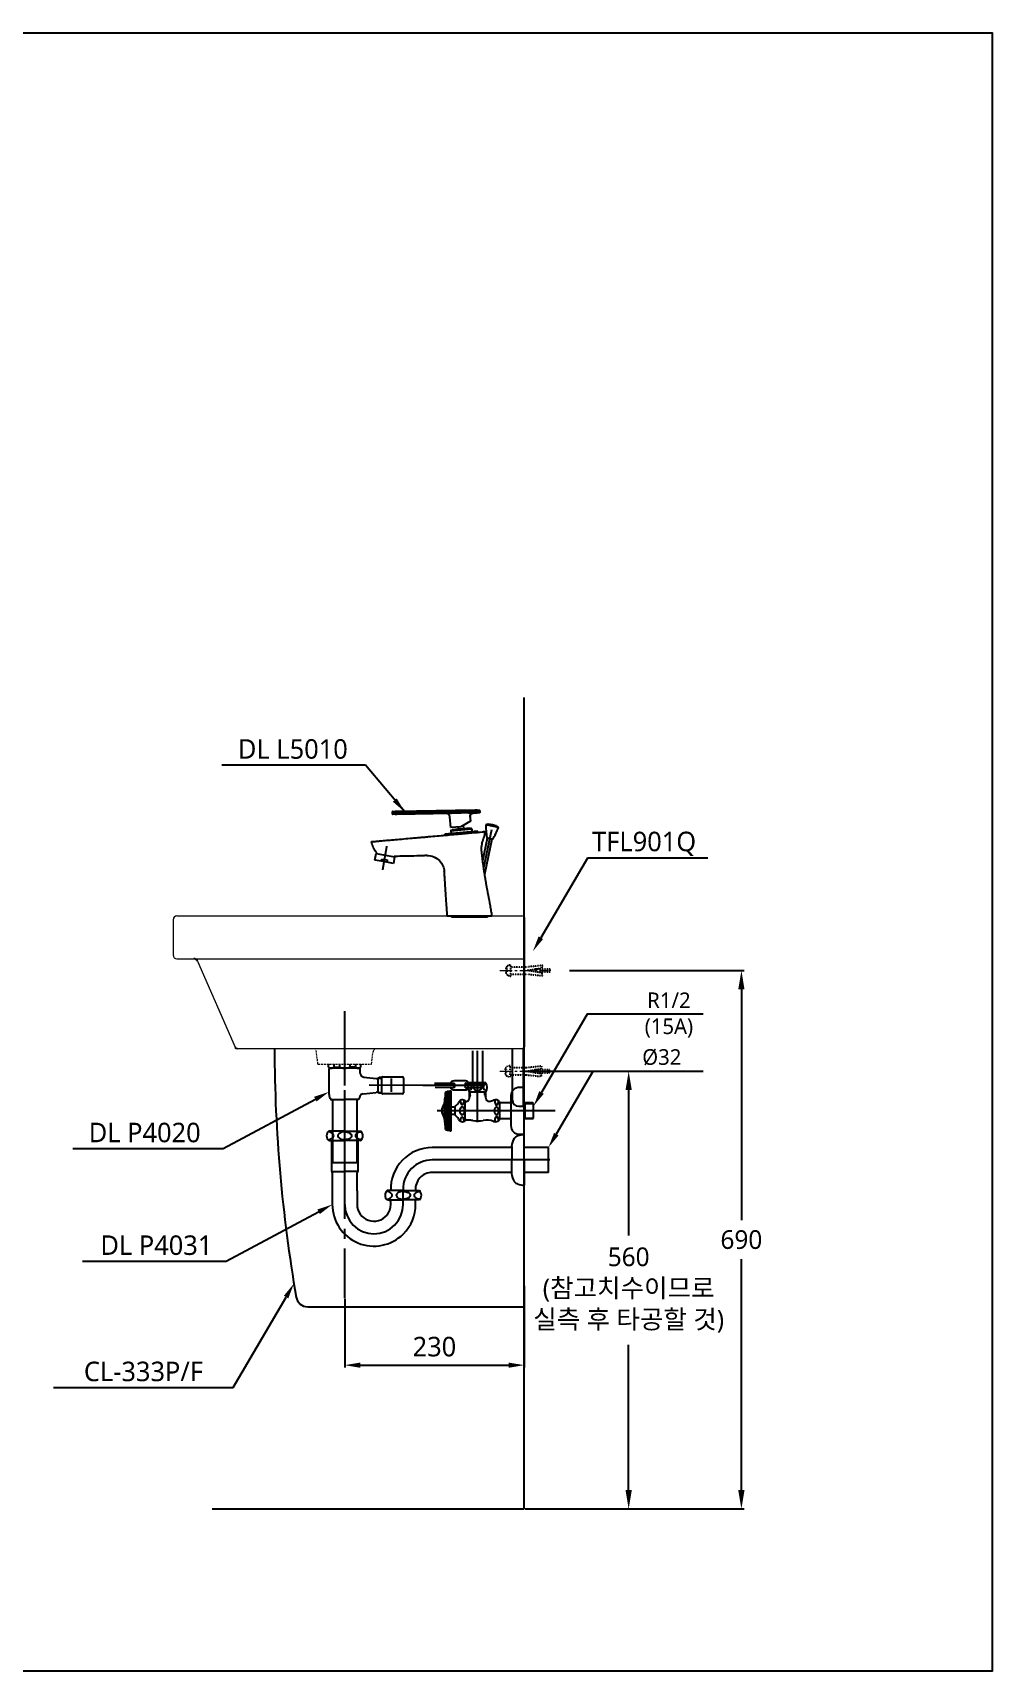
# Model space of a CAD drawing. Header units: millimetres. Extents: x 3553 to 10198, y 0 to 2100.
# Drawn here: x 8968 to 10198, y 0 to 2100 of the extents above; entities that cross this region are included whole.
import ezdxf

# ---------------------------------------------------------------- set-up
doc = ezdxf.new("R2010")
doc.units = ezdxf.units.MM
for name, pattern in [('CENTER', [50.8, 31.75, -6.35, 6.35, -6.35]), ('HIDDEN', [0.375, 0.25, -0.125]), ('HIDDEN2', [0.1875, 0.125, -0.0625])]:
    doc.linetypes.add(name, pattern=pattern)
for name, color, linetype in [('1', 1, 'Continuous'), ('3', 3, 'Continuous'), ('4', 4, 'Continuous'), ('5', 7, 'Continuous'), ('6', 6, 'Continuous'), ('7', 7, 'Continuous'), ('CENTER', 2, 'CENTER')]:
    doc.layers.add(name, color=color, linetype=linetype)
doc.styles.get("Standard").update_dxf_attribs({"font": 'NanumGothic.ttf'})
doc.dimstyles.new('ISO-25', dxfattribs={"dimtxt": 20, "dimasz": 20, "dimexe": 3, "dimexo": 1, "dimgap": 10, "dimtad": 1, "dimtoh": 1, "dimdec": 0, "dimtxsty": 'Standard', "dimcen": 0, "dimclrd": 3, "dimclre": 3, "dimclrt": 2, "dimadec": 0, "dimazin": 0, "dimtfac": 1, "dimtdec": 0, "dimtmove": 0, "dimatfit": 3, "dimfxl": 1, "dimarcsym": 0})

# ---------------------------------------------------------------- blocks, each defined once
blk = doc.blocks.new('*D67')
at = {"color": 3, "lineweight": -2, "transparency": 16777216}
for p, q in [((9655.8, 898.1), (9879.7, 898.1)), ((9876.1, 874.1), (9876.1, 578.1)), ((9876.1, 232.1), (9876.1, 528)), ((9598.8, 208.1), (9879.7, 208.1))]:
    blk.add_line(p, q, dxfattribs=at)
at = {"color": 3, "transparency": 16777216}
for points in [[(9872.1, 874.1), (9880.1, 874.1), (9876.1, 898.1)], [(9872.1, 232.1), (9880.1, 232.1), (9876.1, 208.1)]]:
    blk.add_solid(points, dxfattribs=at)
at = {"layer": 'Defpoints', "color": 0, "transparency": 16777216}
for p in [(9654.6, 898.1), (9876.1, 898.1), (9597.6, 208.1)]:
    blk.add_point(p, dxfattribs=at)
at = {"color": 2, "transparency": 16777216, "insert": (9876.1, 553.1), "char_height": 24, "attachment_point": 5}
blk.add_mtext('690', dxfattribs=at)
blk = doc.blocks.new('*D80')
at = {"color": 3, "lineweight": -2, "transparency": 16777216}
for p, q in [((9597.6, 494.1), (9597.6, 389.3)), ((9367.6, 477.2), (9367.6, 389.3)), ((9387.6, 392.3), (9577.6, 392.3))]:
    blk.add_line(p, q, dxfattribs=at)
at = {"color": 3, "transparency": 16777216}
for points in [[(9387.6, 395.6), (9387.6, 388.9), (9367.6, 392.3)], [(9577.6, 395.6), (9577.6, 388.9), (9597.6, 392.3)]]:
    blk.add_solid(points, dxfattribs=at)
at = {"layer": 'Defpoints', "color": 0, "transparency": 16777216}
for p in [(9597.6, 495.1), (9367.6, 478.2), (9597.6, 392.3)]:
    blk.add_point(p, dxfattribs=at)
at = {"color": 2, "transparency": 16777216, "insert": (9482.6, 415.9), "char_height": 25, "attachment_point": 5}
blk.add_mtext('230', dxfattribs=at)
blk = doc.blocks.new('*D81')
at = {"color": 3, "lineweight": -2, "transparency": 16777216}
for p, q in [((9597.8, 768.9), (9735.2, 768.9)), ((9731.6, 744.9), (9731.6, 558.5)), ((9731.6, 232.1), (9731.6, 418.5)), ((9598.8, 208.1), (9735.2, 208.1))]:
    blk.add_line(p, q, dxfattribs=at)
at = {"color": 3, "transparency": 16777216}
for points in [[(9727.6, 744.9), (9735.6, 744.9), (9731.6, 768.9)], [(9727.6, 232.1), (9735.6, 232.1), (9731.6, 208.1)]]:
    blk.add_solid(points, dxfattribs=at)
at = {"layer": 'Defpoints', "color": 0, "transparency": 16777216}
for p in [(9596.6, 768.9), (9597.6, 208.1), (9731.6, 208.1)]:
    blk.add_point(p, dxfattribs=at)
at = {"color": 2, "transparency": 16777216, "insert": (9731.6, 488.5), "char_height": 24, "attachment_point": 5}
blk.add_mtext('560\\P(참고치수이므로\\P실측 후 타공할 것)', dxfattribs=at)

msp = doc.modelspace()

# ---------------------------------------------------------------- linework, layer by layer
at = {"linetype": 'Continuous', "lineweight": 0}
for p, q in [((9152.6, 968.1), (9594.6, 968.1)), ((9147.6, 963.1), (9147.6, 918.1)), ((9597.6, 965.1), (9597.6, 801.1)), ((9152.6, 913.1), (9597.6, 913.1)), ((9179, 910.1), (9227, 799.9)), ((9229.8, 798.1), (9594.6, 798.1))]:
    msp.add_line(p, q, dxfattribs=at)
at = {"ltscale": 0.5}
for p, q in [((9504.6, 968.1), (9504.6, 966.6)), ((9550.7, 968.1), (9550.7, 966.6))]:
    msp.add_line(p, q, dxfattribs=at)
at = {"color": 1, "linetype": 'CENTER', "lineweight": 0, "ltscale": 0.5}
for p, q in [((9566.6, 898.1), (9628.7, 898.1)), ((9566.6, 768.9), (9628.7, 768.9))]:
    msp.add_line(p, q, dxfattribs=at)
at = {"linetype": 'HIDDEN', "lineweight": 0, "ltscale": 10}
for p, q in [((9333.3, 778.1), (9330.8, 798.1)), ((9333.3, 778.1), (9402, 778.1)), ((9402, 778.1), (9404, 794))]:
    msp.add_line(p, q, dxfattribs=at)
at = {"linetype": 'HIDDEN2', "ltscale": 0.25}
for points in [[(9580.5, 891), (9580.5, 905.2, 0.316317), (9573.9, 900.5), (9575.6, 900.5), (9575.6, 895.7), (9573.9, 895.7, 0.316317)], [(9579.5, 761.8), (9579.5, 776, 0.316317), (9572.9, 771.3), (9574.6, 771.3), (9574.6, 766.5), (9572.9, 766.5, 0.316317)]]:
    msp.add_lwpolyline(points, format="xyb", close=True, dxfattribs=at)
for points in [[(9580.5, 893.6), (9596.3, 893.6), (9601.4, 893.6), (9621, 891.4), (9620.7, 894.9), (9601.4, 898.1), (9620.7, 901.5), (9621.4, 904.6), (9601.4, 902.6), (9596.3, 902.6), (9580.5, 902.6)], [(9612.5, 896.3), (9631, 896.3), (9631, 899.9), (9611.6, 899.9)], [(9579.5, 764.4), (9595.3, 764.4), (9600.4, 764.4), (9620, 762.3), (9619.7, 765.8), (9600.4, 768.9), (9619.7, 772.3), (9620.4, 775.5), (9600.4, 773.4), (9595.3, 773.4), (9579.5, 773.4)], [(9611.5, 767.1), (9630, 767.1), (9630, 770.7), (9610.6, 770.7)]]:
    msp.add_lwpolyline(points, dxfattribs=at)
at = {"linetype": 'Continuous', "lineweight": 0}
for centre, radius, start, end in [((9152.6, 963.1), 5, 90, 180), ((9594.6, 965.1), 3, 360, 90), ((9152.6, 918.1), 5, 180, 270), ((9594.6, 801.1), 3, 270, 0)]:
    msp.add_arc(centre, radius, start, end, dxfattribs=at)
for centre, radius, start, end in [((9174.4, 908.1), 5, 23.5747, 90), ((9229.8, 801.1), 3, 203.5747, 270)]:
    msp.add_arc(centre, radius, start, end)
at = {"linetype": 'HIDDEN', "lineweight": 0, "ltscale": 10}
msp.add_arc((9409, 793.4), 5, 110.7531, 173, dxfattribs=at)
at = {"layer": '1'}
for p, q in [((9597.6, 208.1), (9597.6, 1248.1)), ((9197.6, 208.1), (9597.6, 208.1))]:
    msp.add_line(p, q, dxfattribs=at)
at = {"layer": '1', "color": 7, "linetype": 'Continuous'}
for p, q in [((9428.7, 1101.3), (9431.8, 1101.4)), ((9428.7, 1098.8), (9428.7, 1101.3)), ((9431.8, 1098.9), (9428.7, 1098.8)), ((9429.1, 1101.8), (9432.2, 1101.9)), ((9432.3, 1098.4), (9429.2, 1098.3)), ((9431.8, 1101.4), (9431.8, 1098.9)), ((9431.8, 1101.4), (9434.5, 1101.4)), ((9434.5, 1098.9), (9431.8, 1098.9)), ((9434.4, 1101.9), (9432.2, 1101.9)), ((9432.3, 1098.4), (9434.5, 1098.4)), ((9534.9, 1103.7), (9434.4, 1101.9)), ((9434.4, 1101.9), (9434.5, 1101.4)), ((9434.5, 1101.4), (9534.9, 1103.2)), ((9434.5, 1098.9), (9434.5, 1101.4)), ((9535, 1100.7), (9434.5, 1098.9)), ((9434.5, 1098.4), (9504.7, 1099.6)), ((9434.5, 1098.4), (9434.5, 1098.9)), ((9503.6, 1081.2), (9502.4, 1094.9)), ((9526.1, 1100), (9535, 1100.2)), ((9537.2, 1103.7), (9534.9, 1103.7)), ((9534.9, 1103.7), (9534.9, 1103.2)), ((9534.9, 1103.2), (9537.6, 1103.2)), ((9534.9, 1103.2), (9535, 1100.7)), ((9535, 1100.2), (9535, 1100.7)), ((9537.7, 1100.7), (9535, 1100.7)), ((9535, 1100.2), (9537.2, 1100.2)), ((9537.2, 1103.7), (9540.2, 1103.8)), ((9540.3, 1100.3), (9537.2, 1100.2)), ((9537.6, 1103.2), (9540.7, 1103.3)), ((9537.7, 1100.7), (9537.6, 1103.2)), ((9540.8, 1100.8), (9537.7, 1100.7)), ((9540.7, 1103.3), (9540.8, 1100.8)), ((9538.4, 1076.7), (9496, 1073)), ((9496, 1073), (9503.7, 1074)), ((9496.1, 1071.5), (9496, 1073)), ((9503.5, 1077.1), (9516.9, 1078.3)), ((9503.5, 1077.1), (9503.9, 1072.7)), ((9516.6, 1082.3), (9503.6, 1081.2)), ((9516.9, 1078.8), (9503.9, 1077.7)), ((9505.2, 1078.8), (9528.4, 1080.8)), ((9505.3, 1077.8), (9505.2, 1078.8)), ((9513.6, 1079.5), (9513.4, 1082)), ((9529, 1089.5), (9516.6, 1082.3)), ((9529.8, 1079.9), (9516.9, 1078.8)), ((9516.9, 1078.3), (9530.4, 1079.5)), ((9519.6, 1084), (9519.9, 1080.1)), ((9528.4, 1080.8), (9528.5, 1079.8)), ((9528.9, 1090.4), (9529, 1089.5)), ((9530.4, 1079.5), (9530.8, 1075)), ((9530.6, 1076.3), (9538.4, 1076.7)), ((9538.4, 1076.7), (9538.6, 1075.2)), ((9406.4, 1039.6), (9407.9, 1047.9)), ((9414.9, 1038.1), (9406.4, 1039.6)), ((9407.9, 1047.9), (9431.5, 1043.8)), ((9408.7, 1047.8), (9408.9, 1048.9)), ((9414.9, 1038.1), (9415.4, 1041)), ((9421.6, 1036.9), (9414.9, 1038.1)), ((9415.4, 1041), (9422.1, 1039.8)), ((9422.1, 1039.8), (9421.6, 1036.9)), ((9430, 1035.4), (9421.6, 1036.9)), ((9431.5, 1043.8), (9430, 1035.4)), ((9430.8, 1044.4), (9430.7, 1043.9)), ((9550.7, 966.6), (9504.6, 966.6))]:
    msp.add_line(p, q, dxfattribs=at)
at = {"layer": '1', "color": 3}
for p, q in [((9678.7, 1042.2), (9619, 940.1)), ((9833.1, 1042.2), (9678.7, 1042.2)), ((9678.6, 842.2), (9619.9, 741.8)), ((9826.9, 842.2), (9678.6, 842.2)), ((9685.7, 768.5), (9638.8, 688.4)), ((9826.9, 768.5), (9685.7, 768.5)), ((9211.7, 669.9), (9330, 733.3)), ((9019.2, 669.9), (9211.7, 669.9)), ((9215.8, 525.5), (9334.1, 588.9)), ((9031.6, 525.5), (9215.8, 525.5)), ((9224.6, 363.7), (9292.4, 479.5)), ((8994.3, 363.7), (9224.6, 363.7))]:
    msp.add_line(p, q, dxfattribs=at)
at = {"layer": '1', "color": 7, "linetype": 'Continuous'}
for centre, radius, start, end in [((9429.1, 1101.3), 0.5, 91, 181.0002), ((9429.2, 1098.8), 0.5, 181.0002, 271), ((9497.4, 1094.5), 5, 4.7602, 91), ((9540.2, 1103.3), 0.5, 1.0002, 91), ((9540.3, 1100.8), 0.5, 271, 1.0002), ((9504, 1077.2), 0.5, 95.0001, 185.0001), ((9529.9, 1079.5), 0.5, 5.0001, 95.0001), ((9564, 1054.4), 21.5, 165.6453, 185.9285)]:
    msp.add_arc(centre, radius, start, end, dxfattribs=at)
at = {"layer": '1', "color": 7, "linetype": 'Continuous', "extrusion": (0, 0, -1)}
msp.add_arc((-9420.5, 1061.3), 17, 313.0775, 337.3249, dxfattribs=at)
for centre, major_axis, ratio, start_param, end_param in [((9432.2, 1101.4), (-0.009, 0.5), 0.896618, 4.712389, 6.283185), ((9432.3, 1098.9), (-0.009, 0.5), 0.896618, 3.141593, 4.712389), ((9533.1, 1095.1), (-0.09, 5), 0.978413, 4.644078, 6.283185), ((9533.3, 1095.1), (0.09, -5), 0.999997, 1.661177, 3.141788), ((9537.2, 1103.2), (0.009, -0.5), 0.896618, 3.141593, 4.712389), ((9537.2, 1100.7), (0.009, -0.5), 0.896618, 4.712389, 6.283185), ((9564, 1054.4), (-20.7, 5.7), 0.999735, 0.000013, 0.09761), ((9473.8, 1023.9), (-20, 7.9), 1, 1.153489, 1.989306)]:
    msp.add_ellipse(centre, major_axis=major_axis, ratio=ratio, start_param=start_param, end_param=end_param, dxfattribs=at)
at = {"layer": '1', "color": 7, "linetype": 'Continuous'}
for points, knots in [([(9526.1, 1100), (9524.7, 1100), (9523.4, 1100), (9520.4, 1100), (9518.8, 1100), (9516.6, 1100), (9516, 1099.9), (9514.3, 1099.9), (9513.2, 1099.9), (9510.6, 1099.8), (9509, 1099.8), (9506.6, 1099.7), (9505.6, 1099.6), (9504.7, 1099.6)], [0, 0, 0, 0, 0.189442, 0.189442, 0.41846, 0.41846, 0.499035, 0.499035, 0.651444, 0.651444, 0.869304, 0.869304, 1, 1, 1, 1]), ([(9528.3, 1094.7), (9528.2, 1094.5), (9528.2, 1094.3), (9528.3, 1093.7), (9528.3, 1093.4), (9528.4, 1092.7), (9528.4, 1092.4), (9528.5, 1091.8), (9528.6, 1091.5), (9528.7, 1091.1), (9528.8, 1090.9), (9528.9, 1090.6), (9528.9, 1090.5), (9528.9, 1090.4), (9528.9, 1090.4), (9528.9, 1090.4)], [0, 0, 0, 0, 0.114939, 0.114939, 0.279354, 0.279354, 0.440312, 0.440312, 0.602681, 0.602681, 0.769066, 0.769066, 0.935927, 0.935927, 1, 1, 1, 1]), ([(9528.3, 1095.5), (9528.3, 1095.4), (9528.3, 1095.2), (9528.3, 1094.9), (9528.3, 1094.8), (9528.3, 1094.7)], [0, 0, 0, 0, 0.685434, 0.685434, 1, 1, 1, 1]), ([(9470.3, 1069.2), (9471.9, 1069.4), (9480.7, 1070.1), (9496.7, 1071.5), (9516.5, 1073.3), (9529.2, 1074.4), (9534.6, 1074.9)], [0, 0, 0, 0, 0.075728, 0.411101, 0.746475, 1, 1, 1, 1]), ([(9534.6, 1074.9), (9536.9, 1075.1), (9539.2, 1075.3), (9543.2, 1075.6), (9544.6, 1075.7), (9545.3, 1075.8)], [0, 0, 0, 0, 0.5, 0.5, 1, 1, 1, 1]), ([(9544, 1062.2), (9544.8, 1064.4), (9545.6, 1066.7), (9546.8, 1071.3), (9547.3, 1073.6), (9547.7, 1076)], [0, 0, 0, 0, 0.496999, 0.496999, 1, 1, 1, 1]), ([(9547.7, 1076), (9547.7, 1076), (9547.7, 1076), (9547.6, 1076), (9547.1, 1075.9), (9545.9, 1075.8), (9545.6, 1075.8), (9545.3, 1075.8)], [0, 0, 0, 0, 0.08327, 0.08327, 0.791492, 0.791492, 1, 1, 1, 1]), ([(9404.8, 1054.7), (9404.6, 1055.2), (9403.5, 1057.9), (9402.5, 1060.8), (9401.9, 1063.2)], [0, 0, 0, 0, 0.156198, 1, 1, 1, 1]), ([(9403.5, 1063.4), (9403.6, 1063.4), (9403.7, 1063.4), (9404.2, 1063.4), (9405, 1063.5), (9406.2, 1063.6), (9407.6, 1063.7), (9409.3, 1063.9), (9411.1, 1064.1), (9413, 1064.2), (9414.3, 1064.3), (9415, 1064.4)], [0, 0, 0, 0, 0.0625, 0.125, 0.25, 0.375001, 0.500001, 0.625002, 0.750002, 0.875003, 1, 1, 1, 1]), ([(9415, 1064.4), (9420.9, 1064.9), (9433.9, 1066), (9448.3, 1067.3), (9456.8, 1068.1), (9458.2, 1068.2)], [0, 0, 0, 0, 0.40612, 0.905778, 1, 1, 1, 1]), ([(9458.2, 1068.2), (9459.2, 1068.3), (9461.2, 1068.4), (9463.2, 1068.6), (9465.2, 1068.8), (9467.2, 1069), (9469.3, 1069.1), (9470.3, 1069.2)], [0, 0, 0, 0, 0.25, 0.5, 0.5, 0.75, 1, 1, 1, 1]), ([(9542.7, 1052.2), (9542.8, 1050.9), (9543, 1049.1), (9543.2, 1046.7), (9543.4, 1045.3), (9543.5, 1044.2), (9543.7, 1043), (9543.8, 1041.6), (9544, 1039.9), (9544.2, 1038.3), (9544.4, 1036.6), (9544.9, 1033.2), (9545.6, 1028.2), (9546.4, 1022.6), (9547.1, 1018.7), (9547.5, 1016.5), (9547.8, 1014.2), (9548.3, 1011.4), (9549.5, 1004.8), (9551.4, 994.8), (9553.5, 983.7), (9555, 974.7), (9555.8, 970.3), (9556.2, 968.1)], [0, 0, 0, 0, 0.045536, 0.065421, 0.085305, 0.095248, 0.10519, 0.125075, 0.144959, 0.164844, 0.184729, 0.204613, 0.284152, 0.363691, 0.40346, 0.423345, 0.443229, 0.482999, 0.522768, 0.681845, 0.840923, 0.920461, 1, 1, 1, 1]), ([(9460.2, 1045), (9455.1, 1044.8), (9449.9, 1044.7), (9440.5, 1044.5), (9436.3, 1044.4), (9432, 1044.4)], [0, 0, 0, 0, 0.545544, 0.545544, 1, 1, 1, 1]), ([(9472.4, 1045.4), (9471.3, 1045.3), (9469.3, 1045.3), (9467.3, 1045.2), (9465.3, 1045.1), (9463.2, 1045.1), (9461.2, 1045), (9460.2, 1045)], [0, 0, 0, 0, 0.25, 0.5, 0.5, 0.75, 1, 1, 1, 1]), ([(9489.2, 1039), (9491, 1037), (9492.5, 1034.8), (9494.6, 1030.1), (9495.1, 1027.7), (9495.3, 1025.4)], [0, 0, 0, 0, 0.5, 0.5, 1, 1, 1, 1]), ([(9499.1, 968.1), (9498.9, 970.2), (9498.7, 974.5), (9498.1, 983.1), (9497.4, 993.8), (9496.7, 1003.5), (9496.3, 1009.9), (9496.1, 1012.6), (9496, 1014.8), (9495.8, 1016.9), (9495.6, 1020.5), (9495.4, 1023.5), (9495.3, 1025.4)], [0, 0, 0, 0, 0.112309, 0.224617, 0.449235, 0.673852, 0.730007, 0.786161, 0.814238, 0.842315, 0.89847, 1, 1, 1, 1]), ([(9499.1, 968.1), (9499.1, 968.1), (9499.1, 968.1), (9499.3, 968.1), (9499.5, 968.1), (9499.7, 968.1), (9499.9, 968.1), (9500.3, 968.1), (9501.1, 968.1), (9502.2, 968.1), (9503.5, 968.1), (9505.1, 968.1), (9506.9, 968.1), (9508.8, 968.1), (9511.7, 968.1), (9514.8, 968.1), (9518.2, 968.1), (9520.4, 968.1), (9522.2, 968.1), (9524, 968.1), (9527.2, 968.1), (9530.9, 968.1), (9534.6, 968.1), (9538.2, 968.1), (9542.5, 968.1), (9547.2, 968.1), (9551, 968.1), (9553.5, 968.1), (9554.7, 968.1), (9555.3, 968.1), (9555.9, 968.1), (9556.2, 968.1), (9556.2, 968.1)], [0, 0, 0, 0, 0.03125, 0.03125, 0.0625, 0.070313, 0.078125, 0.09375, 0.125, 0.15625, 0.1875, 0.21875, 0.25, 0.28125, 0.3125, 0.375, 0.40625, 0.4375, 0.453125, 0.46875, 0.5, 0.5625, 0.59375, 0.625, 0.6875, 0.75, 0.8125, 0.875, 0.90625, 0.921875, 0.9375, 1, 1, 1, 1])]:
    msp.add_open_spline(points, degree=3, knots=knots, dxfattribs=at)
for points, degree in [([(9401.9, 1063.2), (9401.9, 1063.2), (9402.4, 1063.3), (9403.5, 1063.4)], 3), ([(9542.7, 1052.2), (9542.7, 1052.2), (9542.7, 1052.2), (9542.7, 1052.2)], 3), ([(9542.7, 1052.2), (9542.7, 1052.2), (9542.7, 1052.2), (9542.7, 1052.2)], 3), ([(9543.3, 1060.2), (9543.2, 1059.8)], 1), ([(9432, 1044.4), (9431.6, 1044.4), (9431.2, 1044.4), (9430.8, 1044.4)], 3), ([(9473, 1045.4), (9472.8, 1045.4), (9472.6, 1045.4), (9472.4, 1045.4)], 3)]:
    msp.add_open_spline(points, degree=degree, dxfattribs=at)
at = {"layer": '1', "color": 1, "linetype": 'CENTER'}
msp.add_open_spline([(9416.4, 1027), (9417.3, 1032), (9421.7, 1057.3)], degree=1, knots=[0, 0, 0.162682, 1, 1], dxfattribs=at)
at = {"layer": '1', "color": 3}
for points in [[(9621.9, 938.4), (9616.1, 941.8), (9608.9, 922.9)], [(9328.4, 736.2), (9331.6, 730.3), (9347.6, 742.7)], [(9622.8, 740.1), (9617, 743.5), (9609.8, 724.5)], [(9641.7, 686.7), (9636, 690.1), (9628.7, 671.2)], [(9332.6, 591.8), (9335.7, 585.9), (9351.8, 598.3)], [(9289.6, 481.2), (9295.3, 477.9), (9302.5, 496.8)]]:
    msp.add_solid(points, dxfattribs=at)
at = {"layer": '3'}
for p, q in [((9346.9, 774.3), (9346.9, 778.1)), ((9353.7, 778.1), (9353.7, 774.3)), ((9361.1, 778.1), (9361.1, 774.3)), ((9374.2, 778.1), (9374.2, 774.3)), ((9381.6, 778.1), (9381.6, 774.3)), ((9388.4, 774.3), (9388.4, 778.1)), ((9347.6, 739.3), (9347.6, 771.9)), ((9367.6, 772.9), (9348.6, 772.9)), ((9353.7, 774.3), (9361.1, 774.3)), ((9385, 772.9), (9367.6, 772.9)), ((9381.6, 774.3), (9374.2, 774.3)), ((9384.4, 772.9), (9385, 772.9)), ((9385, 772.9), (9385.4, 772.9)), ((9386.6, 772.9), (9385.1, 772.9)), ((9387.6, 766.5), (9387.6, 771.9)), ((9392.1, 761.6), (9408.1, 759.8)), ((9410.2, 760.1), (9415.3, 760.1)), ((9410.3, 741.6), (9410.3, 760.1)), ((9411.6, 760.9), (9411.6, 760.1)), ((9415.3, 760.9), (9411.6, 760.9)), ((9415.3, 760.1), (9415.3, 761.1)), ((9415.3, 740.7), (9415.3, 760.1)), ((9416.1, 761.9), (9441.3, 761.9)), ((9427.6, 742.4), (9427.6, 759.8)), ((9442.8, 760.4), (9442.8, 754.6)), ((9519, 756.6), (9507.9, 756.6)), ((9522.3, 756.6), (9519, 756.6)), ((9391.5, 740.2), (9408.1, 741.9)), ((9467.6, 750.9), (9399.1, 751)), ((9410.3, 741.6), (9415.3, 741.6)), ((9411.6, 740.9), (9411.6, 741.7)), ((9415.3, 740.9), (9411.6, 740.9)), ((9441.3, 739.9), (9416.1, 739.9)), ((9442.8, 754.6), (9442.8, 741.4)), ((9546.1, 750.8), (9467.6, 750.9)), ((9502, 753.3), (9482.6, 753.4)), ((9483.4, 748.4), (9508, 748.3)), ((9508, 753.3), (9502, 753.3)), ((9507.9, 745.1), (9519.2, 745.1)), ((9519.2, 745.1), (9522.3, 745.1)), ((9545.6, 753.3), (9522.2, 753.3)), ((9522.2, 748.3), (9545.6, 748.3)), ((9546.1, 752.8), (9545.6, 753.3)), ((9545.6, 748.3), (9545.6, 753.3)), ((9545.6, 748.3), (9546.1, 748.8)), ((9546.1, 748.8), (9546.1, 752.8)), ((9349.6, 732.9), (9367.6, 732.9)), ((9351.8, 732.9), (9351.8, 651.9)), ((9385.6, 732.9), (9367.6, 732.9)), ((9383.5, 651.9), (9383.5, 732.9)), ((9351.8, 651.9), (9383.5, 651.9))]:
    msp.add_line(p, q, dxfattribs=at)
for points in [[(9506.6, 753.3, -0.044238), (9506.8, 753.6, -0.189273), (9507.3, 753.8, -0.189273), (9507.7, 753.6, -0.101059), (9508.2, 752.9, -0.059302), (9508.5, 752, -0.045722), (9508.6, 750.8, -0.045722)], [(9508.6, 750.8, -0.045722), (9508.5, 749.6, -0.059302), (9508.2, 748.8, -0.101059), (9507.7, 748.1, -0.189273), (9507.3, 747.9, -0.189273), (9506.8, 748.1, -0.044238), (9506.6, 748.3, -0.059302)], [(9523.6, 753.3, 0.044238), (9523.4, 753.6, 0.189273), (9522.9, 753.8, 0.189273), (9522.5, 753.6, 0.101059), (9522, 752.9, 0.059302), (9521.7, 752, 0.045722), (9521.6, 750.8, 0.045722)], [(9521.6, 750.8, 0.045722), (9521.7, 749.6, 0.059302), (9522, 748.7, 0.101059), (9522.5, 748, 0.189273), (9522.9, 747.9, 0.189273), (9523.4, 748, 0.044238), (9523.6, 748.3, 0.059302)]]:
    msp.add_lwpolyline(points, format="xyb", dxfattribs=at)
for centre, radius, start, end in [((9350.3, 777.6), 4.7, 223.9409, 316.0591), ((9348.6, 771.9), 1, 90, 180), ((9367.2, 786.5), 13.6, 243.3528, 270.9357), ((9368.1, 786.5), 13.6, 269.0643, 296.6472), ((9385, 777.6), 4.7, 223.9409, 316.0591), ((9386.6, 771.9), 1, 0, 90), ((9392.6, 766.5), 5, 180, 263.8845), ((9408.6, 764.8), 5, 265.3322, 308.1927), ((9416.1, 761.1), 0.8, 90, 180), ((9441.3, 760.4), 1.5, 0, 90), ((9507.9, 751.6), 5, 89.924, 159.4366), ((9522.3, 751.6), 5, 20.4113, 89.924), ((9360.6, 739.8), 13, 182.42, 212.3), ((9374.7, 739.8), 13, 327.7, 345.0405), ((9392, 735.2), 5, 96.1155, 165.0405), ((9408.6, 737), 5, 51.8073, 94.6678), ((9416.1, 740.7), 0.8, 180, 270), ((9441.3, 741.4), 1.5, 270, 0), ((9507.9, 750.1), 5, 200.4113, 269.924), ((9522.3, 750.1), 5, 269.924, 339.4366)]:
    msp.add_arc(centre, radius, start, end, dxfattribs=at)
at = {"layer": '4'}
for p, q in [((9351.4, 692.3), (9347.1, 692.3)), ((9351.4, 692.3), (9347.1, 692.3)), ((9347.5, 680.3), (9347.1, 680.3)), ((9347.5, 680.3), (9367.6, 680.3)), ((9350.8, 680.3), (9350.8, 640.5)), ((9367.6, 692.3), (9351.4, 692.3)), ((9367.6, 692.3), (9351.4, 692.3)), ((9367.6, 692.3), (9383.9, 692.3)), ((9367.6, 692.3), (9383.9, 692.3)), ((9387.8, 680.3), (9367.6, 680.3)), ((9383.9, 692.3), (9388.2, 692.3)), ((9383.9, 692.3), (9388.2, 692.3)), ((9384.4, 680.3), (9384.4, 640.5)), ((9387.8, 680.3), (9388.2, 680.3)), ((9581.7, 672.7), (9581.7, 655.3)), ((9597.6, 655.3), (9597.6, 687.8)), ((9581.7, 671.2), (9479.9, 671.2)), ((9630.7, 655.3), (9479.9, 655.3)), ((9581.7, 637.9), (9581.7, 655.3)), ((9628.7, 671.2), (9597.6, 671.2)), ((9597.6, 655.3), (9597.6, 622.8)), ((9628.7, 639.4), (9628.7, 671.2)), ((9350.8, 640.5), (9367.6, 640.5)), ((9351.8, 598.3), (9351.8, 638.9)), ((9384.4, 640.5), (9367.6, 640.5)), ((9383.5, 615.7), (9383.5, 638.9)), ((9581.7, 639.4), (9479.9, 639.4)), ((9628.7, 639.4), (9597.6, 639.4)), ((9383.5, 615.7), (9383.5, 598.3)), ((9426.3, 616), (9422, 616)), ((9442.6, 616), (9426.3, 616)), ((9442.6, 598.3), (9442.6, 617)), ((9442.6, 616), (9442.6, 616)), ((9442.7, 616), (9442.6, 616)), ((9442.7, 616), (9459, 616)), ((9459, 616), (9463.3, 616)), ((9422.4, 604), (9442.6, 604)), ((9425.8, 604), (9425.8, 603.3)), ((9426.8, 598.3), (9426.8, 601.7)), ((9462.9, 604), (9442.7, 604)), ((9458.5, 598.3), (9458.5, 604))]:
    msp.add_line(p, q, dxfattribs=at)
for points in [[(9353.5, 686.3, 0.155217), (9352.9, 688.2, 0.106747), (9350.8, 690, 0.073043), (9348, 691.2, 0.028511), (9346.3, 691.5, 0.059523)], [(9346.3, 681.1, 0.028511), (9348, 681.4, 0.073043), (9350.8, 682.6, 0.106747), (9352.9, 684.4, 0.155217), (9353.5, 686.3, 0.155217)], [(9359.4, 688, 0.32729), (9359.4, 684.6, 0.106373), (9361.4, 682.8, 0.071219), (9364.1, 681.7, 0.057537), (9367.6, 681.3, 0.057537)], [(9367.6, 691.3, 0.057537), (9364.1, 690.9, 0.071219), (9361.4, 689.8, 0.106373), (9359.4, 688, 0.159483)], [(9367.6, 691.3, 0.057537), (9364.1, 690.9, 0.071219), (9361.4, 689.8, 0.106373), (9359.4, 688, 0.159483)], [(9367.6, 691.3, -0.057537), (9371.2, 690.9, -0.071219), (9373.9, 689.8, -0.106373), (9375.9, 688, -0.159483)], [(9367.6, 691.3, -0.057537), (9371.2, 690.9, -0.071219), (9373.9, 689.8, -0.106373), (9375.9, 688, -0.159483)], [(9375.9, 688, -0.32729), (9375.9, 684.6, -0.106373), (9373.9, 682.8, -0.071219), (9371.2, 681.7, -0.057537), (9367.6, 681.3, -0.057537)], [(9381.8, 686.3, -0.155217), (9382.4, 688.2, -0.106747), (9384.5, 690, -0.073043), (9387.3, 691.2, -0.028511), (9389, 691.5, -0.059523)], [(9389, 681.1, -0.028511), (9387.3, 681.4, -0.073043), (9384.5, 682.6, -0.106747), (9382.4, 684.4, -0.155217), (9381.8, 686.3, -0.155217)], [(9428.4, 610, 0.155217), (9427.8, 611.9, 0.106747), (9425.7, 613.7, 0.073043), (9423, 614.9, 0.028511), (9421.2, 615.2, 0.059523)], [(9421.2, 604.8, 0.028511), (9423, 605.1, 0.073043), (9425.7, 606.3, 0.106747), (9427.8, 608.1, 0.155217), (9428.4, 610, 0.155217)], [(9434.3, 611.7, 0.32729), (9434.3, 608.3, 0.106373), (9436.3, 606.5, 0.071219), (9439, 605.4, 0.057537), (9442.6, 605, 0.057537)], [(9442.6, 615, 0.05879), (9439, 614.6, 0.071219), (9436.3, 613.5, 0.106373), (9434.3, 611.7, 0.159483)], [(9442.6, 615, -0.05879), (9446.3, 614.6, -0.071219), (9449, 613.5, -0.106373), (9451, 611.7, -0.159483)], [(9451, 611.7, -0.32729), (9451, 608.3, -0.106373), (9449, 606.5, -0.071219), (9446.3, 605.4, -0.057537), (9442.7, 605, -0.057537)], [(9456.9, 610, -0.155217), (9457.5, 611.9, -0.106747), (9459.6, 613.7, -0.073043), (9462.3, 614.9, -0.028511), (9464.1, 615.2, -0.059523)], [(9464.1, 604.8, -0.028511), (9462.3, 605.1, -0.073043), (9459.6, 606.3, -0.106747), (9457.5, 608.1, -0.155217), (9456.9, 610, -0.155217)]]:
    msp.add_lwpolyline(points, format="xyb", dxfattribs=at)
for centre, radius, start, end in [((9352.4, 686.3), 8, 131.4096, 228.5904), ((9382.9, 686.3), 8, 311.4096, 48.5904), ((9601.6, 671.8), 20, 146.2077, 177.4359), ((9593, 676.9), 10, 111.1927, 142.8035), ((9599.1, 657.8), 30, 92.866, 109.0071), ((9479.9, 617.8), 53.4, 90, 181.9326), ((9479.9, 617.8), 37.5, 90, 180.654), ((9351.8, 640.5), 1, 180, 238.7026), ((9350.8, 638.9), 0.925, 0, 58.7026), ((9384.4, 638.9), 0.925, 121.2974, 180), ((9383.4, 640.5), 1, 301.2974, 0), ((9479.9, 617.8), 21.6, 90, 184.7747), ((9601.6, 638.8), 20, 182.5641, 213.7923), ((9427.3, 610), 8, 131.4096, 228.5904), ((9458, 610), 8, 311.4096, 48.5904), ((9593, 633.7), 10, 217.1965, 248.8073), ((9599.1, 652.8), 30, 250.9929, 267.134), ((9405.1, 598.3), 53.4, 180, 314.9403), ((9405.1, 598.3), 37.5, 180, 0), ((9405.1, 598.3), 21.6, 180, 320.796), ((9405.1, 598.3), 21.6, 320.796, 0), ((9409.8, 592.7), 19.2, 28.0637, 33.4561), ((9405.1, 598.3), 53.4, 314.9403, 0)]:
    msp.add_arc(centre, radius, start, end, dxfattribs=at)
at = {"layer": '5', "color": 212}
msp.add_lwpolyline([(7097.6, 2100), (10197.6, 2100), (10197.6, 0), (7097.6, 0)], close=True, dxfattribs=at)
at = {"layer": '6'}
for p, q in [((9531.5, 795.3), (9531.5, 754.3)), ((9537.9, 703.6), (9537.9, 795.3)), ((9544.2, 795.3), (9544.2, 754.3)), ((9496.9, 742.3), (9496.9, 718.3)), ((9497.5, 742.8), (9498.4, 742.8)), ((9498.4, 742.8), (9498.9, 743.3)), ((9498.4, 742.8), (9498.4, 718.3)), ((9498.9, 743.3), (9498.9, 718.3)), ((9498.9, 743.3), (9502.1, 743.3)), ((9498.9, 742.9), (9502.4, 742.9)), ((9498.9, 741.9), (9502.4, 741.9)), ((9498.9, 740.9), (9502.4, 740.9)), ((9498.9, 739.9), (9502.4, 739.9)), ((9498.9, 738.9), (9502.4, 738.9)), ((9498.9, 737.9), (9502.4, 737.9)), ((9498.9, 736.9), (9502.4, 736.9)), ((9498.9, 735.9), (9502.4, 735.9)), ((9502.4, 743.8), (9503.9, 743.8)), ((9502.4, 743.6), (9502.4, 743.8)), ((9502.4, 743.6), (9502.4, 718.3)), ((9503.9, 742.8), (9503.9, 743.8)), ((9503.9, 718.3), (9503.9, 742.8)), ((9544.2, 754.3), (9527.4, 754.3)), ((9527.4, 734.8), (9527.4, 742.3)), ((9548.4, 742.3), (9527.4, 742.3)), ((9528.6, 738.3), (9527.4, 736.1)), ((9528.6, 738.3), (9527.4, 738.3)), ((9528.6, 738.3), (9528.6, 742.3)), ((9548.4, 754.3), (9544.2, 754.3)), ((9547.1, 738.3), (9547.1, 742.3)), ((9547.1, 738.3), (9548.4, 736.1)), ((9548.4, 738.3), (9547.1, 738.3)), ((9548.4, 734.4), (9548.4, 742.3)), ((9580.6, 737.3), (9580.6, 699.3)), ((9597.6, 748.3), (9591.6, 748.3)), ((9597.6, 688.3), (9597.6, 748.3)), ((9637.5, 718.3), (9486, 718.3)), ((9496.9, 694.3), (9496.9, 718.3)), ((9498.4, 693.8), (9498.4, 718.3)), ((9498.9, 734.9), (9502.4, 734.9)), ((9498.9, 733.9), (9502.4, 733.9)), ((9498.9, 732.9), (9502.4, 732.9)), ((9498.9, 731.9), (9502.4, 731.9)), ((9498.9, 730.9), (9502.4, 730.9)), ((9498.9, 729.9), (9502.4, 729.9)), ((9498.9, 728.9), (9502.4, 728.9)), ((9498.9, 727.9), (9502.4, 727.9)), ((9498.9, 726.9), (9502.4, 726.9)), ((9498.9, 725.9), (9502.4, 725.9)), ((9498.9, 724.9), (9502.4, 724.9)), ((9498.9, 723.9), (9502.4, 723.9)), ((9498.9, 722.9), (9502.4, 722.9)), ((9498.9, 721.9), (9502.4, 721.9)), ((9498.9, 720.9), (9502.4, 720.9)), ((9498.9, 719.9), (9502.4, 719.9)), ((9498.9, 718.9), (9502.4, 718.9)), ((9498.9, 693.3), (9498.9, 718.3)), ((9498.9, 717.7), (9502.4, 717.7)), ((9498.9, 716.7), (9502.4, 716.7)), ((9498.9, 715.7), (9502.4, 715.7)), ((9498.9, 714.7), (9502.4, 714.7)), ((9502.4, 693), (9502.4, 718.3)), ((9508.9, 723), (9503.9, 723)), ((9503.9, 692.8), (9503.9, 718.3)), ((9508.9, 724), (9508.9, 723)), ((9508.9, 723), (9508.9, 713.5)), ((9513.8, 729.6), (9513.3, 728.7)), ((9521.9, 730.3), (9521.9, 731)), ((9521.9, 706.3), (9521.9, 730.3)), ((9522.9, 730.3), (9521.9, 730.3)), ((9522.9, 729.5), (9521.9, 729.5)), ((9522.9, 729.5), (9524.2, 730.5)), ((9522.9, 729.5), (9522.9, 730.3)), ((9565.9, 727.6), (9565.9, 730.3)), ((9580.6, 728.5), (9565.9, 728.5)), ((9565.9, 727.5), (9565.9, 709)), ((9608.6, 728.5), (9597.6, 728.5)), ((9597.6, 727.9), (9597.6, 708.7)), ((9599.1, 727.5), (9598.1, 728.5)), ((9599.1, 708), (9599.1, 728.5)), ((9599.1, 727.5), (9609.6, 727.5)), ((9609.6, 727.5), (9608.6, 728.5)), ((9609.5, 709), (9609.5, 727.5)), ((9497.5, 693.8), (9498.4, 693.8)), ((9498.4, 693.8), (9498.9, 693.3)), ((9498.9, 713.7), (9502.4, 713.7)), ((9498.9, 712.7), (9502.4, 712.7)), ((9498.9, 711.7), (9502.4, 711.7)), ((9498.9, 710.7), (9502.4, 710.7)), ((9498.9, 709.7), (9502.4, 709.7)), ((9498.9, 708.7), (9502.4, 708.7)), ((9498.9, 707.7), (9502.4, 707.7)), ((9498.9, 706.7), (9502.4, 706.7)), ((9498.9, 705.7), (9502.4, 705.7)), ((9498.9, 704.7), (9502.4, 704.7)), ((9498.9, 703.7), (9502.4, 703.7)), ((9498.9, 702.7), (9502.4, 702.7)), ((9498.9, 701.7), (9502.4, 701.7)), ((9498.9, 700.7), (9502.4, 700.7)), ((9498.9, 699.7), (9502.4, 699.7)), ((9498.9, 698.7), (9502.4, 698.7)), ((9498.9, 697.7), (9502.4, 697.7)), ((9498.9, 696.7), (9502.4, 696.7)), ((9498.9, 695.7), (9502.4, 695.7)), ((9498.9, 694.7), (9502.4, 694.7)), ((9498.9, 693.7), (9502.4, 693.7)), ((9498.9, 693.3), (9502.1, 693.3)), ((9508.9, 713.5), (9503.9, 713.5)), ((9508.9, 712.6), (9508.9, 713.5)), ((9513.8, 707), (9513.3, 707.9)), ((9522.9, 707), (9521.9, 707)), ((9521.9, 705.6), (9521.9, 706.3)), ((9525.6, 706.3), (9521.9, 706.3)), ((9522.9, 706.3), (9522.9, 707)), ((9522.9, 707), (9524.2, 706.3)), ((9564.6, 708), (9564.5, 708)), ((9565.9, 706.3), (9565.9, 709)), ((9580.6, 708), (9565.9, 708)), ((9608.6, 708), (9597.6, 708)), ((9598.1, 708), (9599.1, 709)), ((9599.1, 709), (9609.6, 709)), ((9608.6, 708), (9609.6, 709)), ((9502.4, 692.8), (9502.4, 693)), ((9502.4, 692.8), (9503.9, 692.8)), ((9591.6, 688.3), (9597.6, 688.3))]:
    msp.add_line(p, q, dxfattribs=at)
for centre, radius, start, end in [((9639.9, 718.3), 145, 170.5066, 178.0569), ((9497.5, 742.1), 0.7, 90, 170.5066), ((9502.1, 743.6), 0.3, 270, 0), ((9535.4, 748.3), 10, 143.1301, 216.8699), ((9540.4, 748.3), 10, 323.1301, 36.8699), ((9591.6, 737.3), 11, 90, 180), ((9506.1, 718.3), 14, 141.7859, 179.7527), ((9506.1, 718.4), 14, 180.2473, 218.2141), ((9639.9, 718.3), 145, 178.0569, 189.4934), ((9501.2, 735.7), 14, 303.8098, 330), ((9518.5, 726.9), 5.36, 49.5694, 150), ((9522.9, 734.8), 4.5, 270, 0), ((9552.4, 734.4), 4, 180, 277.7117), ((9549.6, 755), 24.8, 277.7117, 290.9661), ((9561, 725.3), 7, 45.4871, 110.9661), ((9497.5, 694.5), 0.7, 189.4934, 270), ((9502.1, 693), 0.3, 0, 90), ((9501.2, 700.9), 14, 30, 56.1902), ((9518.5, 709.7), 5.36, 210, 310.4306), ((9525.6, 668.3), 38, 80.6952, 90), ((9537.9, 743.3), 38, 260.6952, 280.7373), ((9549.6, 681.6), 24.8, 69.0339, 100.7373), ((9561, 711.3), 7, 249.0339, 314.5), ((9591.6, 699.3), 11, 180, 270)]:
    msp.add_arc(centre, radius, start, end, dxfattribs=at)
for centre, major_axis, ratio, start_param, end_param in [((9525.1, 748.5), (-5.23, 0), 0.866391, 1.800504, 4.443058), ((9550.5, 748.5), (5.23, 0), 0.866391, 1.824119, 4.49897), ((9518.2, 731.9), (0, 5.4), 0.478204, 1.649187, 4.692658), ((9562.3, 730.8), (0, 5.22), 0.46009, 1.292018, 4.793095), ((9518.2, 705), (0, 5.4), 0.478204, 4.6817, 7.825213), ((9562.3, 705.9), (0, 5.22), 0.46009, 4.613779, 8.15122)]:
    msp.add_ellipse(centre, major_axis=major_axis, ratio=ratio, start_param=start_param, end_param=end_param, dxfattribs=at)
for centre, major_axis, ratio in [((9537.9, 748.5), (5.23, 0), 0.866391), ((9518.2, 718.3), (0, -5.4), 0.478204), ((9562.3, 718.3), (0, -5.22), 0.46009)]:
    msp.add_ellipse(centre, major_axis=major_axis, ratio=ratio, dxfattribs=at)
at = {"layer": '7'}
for p, q in [((9555.7, 1078.2), (9545.4, 1029.6)), ((9551.7, 1085.7), (9548.7, 1084.8)), ((9564.8, 1081.3), (9548.7, 1084.8)), ((9551.7, 1085.7), (9551.7, 1085.7)), ((9562.4, 1083.4), (9564.8, 1081.3)), ((9562.4, 1083.4), (9562.4, 1083.4)), ((9550.4, 1067.5), (9544.2, 1038.5)), ((9556.3, 1066.3), (9546.7, 1021.2)), ((9556.9, 1066.5), (9549.8, 1068)), ((9550.2, 1067.6), (9551.4, 1067.3)), ((9555.3, 1066.5), (9551.4, 1067.3)), ((9555.3, 1066.5), (9556.4, 1066.3)), ((9597.6, 966.1), (9597.6, 800.3)), ((9582.6, 732.1), (9582.6, 798.1)), ((9596.6, 724.1), (9596.6, 798.8)), ((9590.6, 724.1), (9597.6, 724.1)), ((9597.6, 467.1), (9597.6, 724.1)), ((9320.2, 467.1), (9597.6, 467.1))]:
    msp.add_line(p, q, dxfattribs=at)
for centre, radius, start, end in [((9618.6, 1081.1), 70, 177.0153, 190.8327), ((9546.7, 1035.9), 50, 71.7204, 84.2796), ((9499.5, 1106.4), 70, 325.1673, 338.9847), ((9550.3, 1068.1), 0.5, 190.8327, 258), ((9556.5, 1066.7), 0.5, 258, 325.1673), ((11177.6, 803.4), 1900, 180.162, 189.8163), ((9590.6, 732.1), 8, 180, 270), ((9320.2, 482.1), 15, 189.8163, 270)]:
    msp.add_arc(centre, radius, start, end, dxfattribs=at)
at = {"layer": 'CENTER', "color": 1, "linetype": 'CENTER', "ltscale": 3}
msp.add_line((9367.6, 598.3), (9367.6, 855.1), dxfattribs=at)
at = {"layer": 'CENTER', "color": 1, "linetype": 'CENTER', "ltscale": 2}
msp.add_line((9367.6, 478.2), (9367.6, 841.3), dxfattribs=at)

# ---------------------------------------------------------------- texts
at = {"layer": '1', "color": 2, "attachment_point": 5}
for s, insert, char_height in [('DL L5010', (9301.1, 1181.9), 25), ('TFL901Q', (9751.4, 1060.5), 25), ('R1/2\\P(15A)', (9783.2, 841.1), 20), ('%%c32', (9774.1, 786.8), 20), ('DL P4020', (9111.2, 690.3), 25), ('DL P4031', (9126.2, 545.9), 25), ('CL-333P/F', (9109.6, 384.1), 25)]:
    msp.add_mtext(s, dxfattribs=dict(at, insert=insert, char_height=char_height))

# ---------------------------------------------------------------- dimensions: what is measured, and where the dimension line sits
dim = msp.add_linear_dim(base=(9876.1, 898.1), p1=(9597.6, 208.1), p2=(9654.6, 898.1), angle=90, dimstyle='ISO-25', override={"dimscale": 1.2, "dimtih": 1})
dim.commit()
dim.dimension.update_dxf_attribs({"geometry": '*D67', "text_midpoint": (9876.1, 553.1), "dimtype": 160})
dim = msp.add_linear_dim(base=(9731.6, 208.1), p1=(9596.6, 768.9), p2=(9597.6, 208.1), angle=90, text='560\\P(참고치수이므로\\P실측 후 타공할 것)', dimstyle='ISO-25', override={"dimscale": 1.2, "dimtih": 1})
dim.commit()
dim.dimension.update_dxf_attribs({"geometry": '*D81', "text_midpoint": (9731.6, 488.5), "dimtype": 160})
dim = msp.add_linear_dim(base=(9597.6, 392.3), p1=(9367.6, 478.2), p2=(9597.6, 495.1), dimstyle='ISO-25', override={"dimtxt": 25, "dimtoh": 0})
dim.commit()
dim.dimension.update_dxf_attribs({"geometry": '*D80', "text_midpoint": (9482.6, 415.9)})

# ---------------------------------------------------------------- leaders
msp.add_leader([(9444.7, 1101.3), (9394.1, 1161.1), (9210, 1161.1)], dimstyle='ISO-25', override={"dimgap": 10, "dimtad": 0, "dimtoh": 0})

doc.saveas('drawing.dxf')
